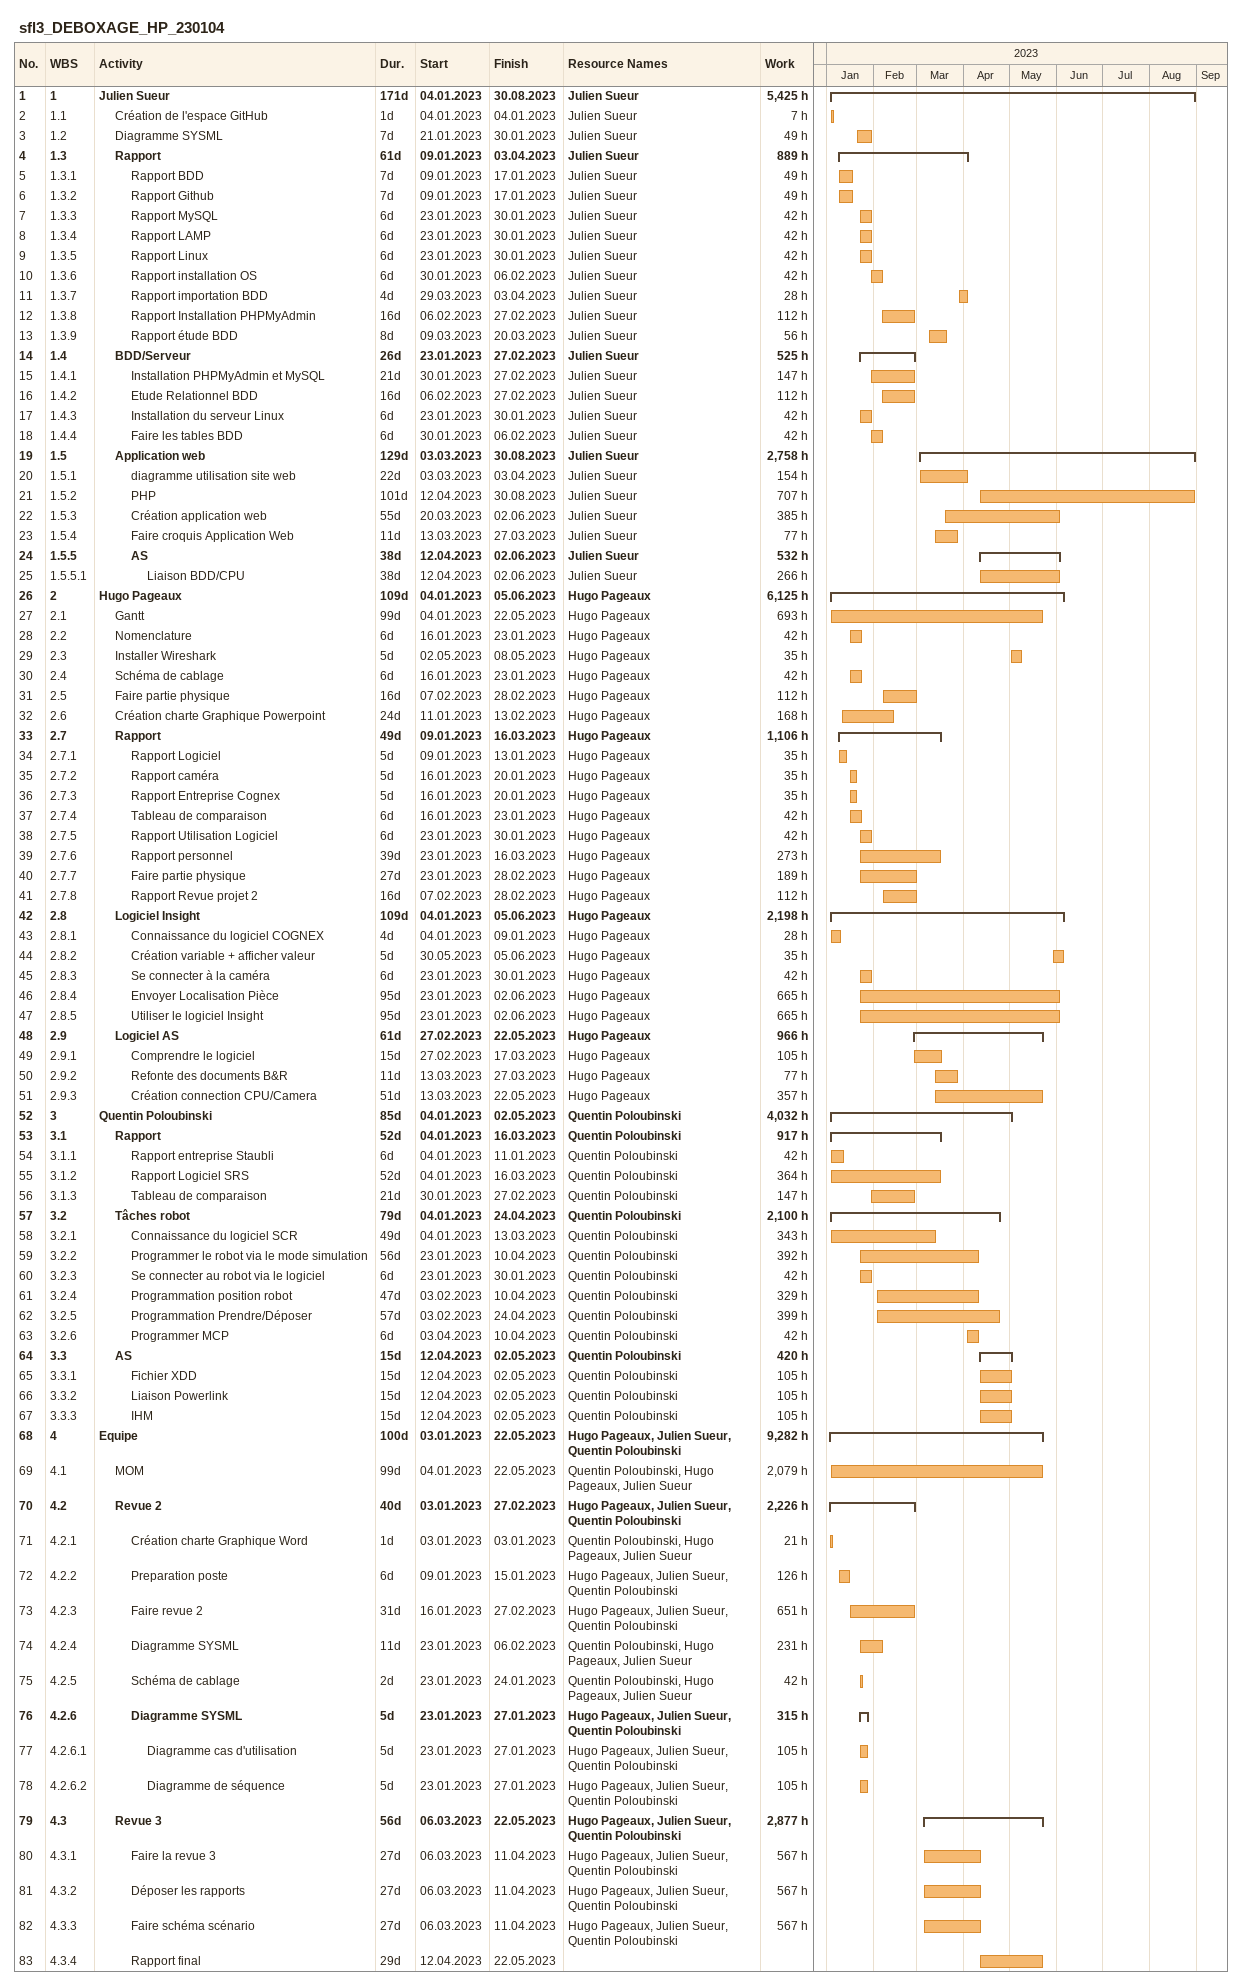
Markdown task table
sfl3_DEBOXAGE_HP_230104

| ID | WBS | Task | Duration | Start | Finish | Resources | Work (h) |
|---|---|---|---|---|---|---|---|
| 1 | 1 | **Julien Sueur** | 171d | 2023-01-04 | 2023-08-30 | Julien Sueur | 5425 |
| 2 | 1.1 | Création de l'espace GitHub | 1d | 2023-01-04 | 2023-01-04 | Julien Sueur | 7 |
| 3 | 1.2 | Diagramme SYSML | 7d | 2023-01-21 | 2023-01-30 | Julien Sueur | 49 |
| 4 | 1.3 | **Rapport** | 61d | 2023-01-09 | 2023-04-03 | Julien Sueur | 889 |
| 5 | 1.3.1 | Rapport BDD | 7d | 2023-01-09 | 2023-01-17 | Julien Sueur | 49 |
| 6 | 1.3.2 | Rapport Github | 7d | 2023-01-09 | 2023-01-17 | Julien Sueur | 49 |
| 7 | 1.3.3 | Rapport MySQL | 6d | 2023-01-23 | 2023-01-30 | Julien Sueur | 42 |
| 8 | 1.3.4 | Rapport LAMP | 6d | 2023-01-23 | 2023-01-30 | Julien Sueur | 42 |
| 9 | 1.3.5 | Rapport Linux | 6d | 2023-01-23 | 2023-01-30 | Julien Sueur | 42 |
| 10 | 1.3.6 | Rapport installation OS | 6d | 2023-01-30 | 2023-02-06 | Julien Sueur | 42 |
| 11 | 1.3.7 | Rapport importation BDD | 4d | 2023-03-29 | 2023-04-03 | Julien Sueur | 28 |
| 12 | 1.3.8 | Rapport Installation PHPMyAdmin | 16d | 2023-02-06 | 2023-02-27 | Julien Sueur | 112 |
| 13 | 1.3.9 | Rapport étude BDD | 8d | 2023-03-09 | 2023-03-20 | Julien Sueur | 56 |
| 14 | 1.4 | **BDD/Serveur** | 26d | 2023-01-23 | 2023-02-27 | Julien Sueur | 525 |
| 15 | 1.4.1 | Installation PHPMyAdmin et MySQL | 21d | 2023-01-30 | 2023-02-27 | Julien Sueur | 147 |
| 16 | 1.4.2 | Etude Relationnel BDD | 16d | 2023-02-06 | 2023-02-27 | Julien Sueur | 112 |
| 17 | 1.4.3 | Installation du serveur Linux | 6d | 2023-01-23 | 2023-01-30 | Julien Sueur | 42 |
| 18 | 1.4.4 | Faire les tables BDD | 6d | 2023-01-30 | 2023-02-06 | Julien Sueur | 42 |
| 19 | 1.5 | **Application web** | 129d | 2023-03-03 | 2023-08-30 | Julien Sueur | 2758 |
| 20 | 1.5.1 | diagramme utilisation site web | 22d | 2023-03-03 | 2023-04-03 | Julien Sueur | 154 |
| 21 | 1.5.2 | PHP | 101d | 2023-04-12 | 2023-08-30 | Julien Sueur | 707 |
| 22 | 1.5.3 | Création application web | 55d | 2023-03-20 | 2023-06-02 | Julien Sueur | 385 |
| 23 | 1.5.4 | Faire croquis Application Web | 11d | 2023-03-13 | 2023-03-27 | Julien Sueur | 77 |
| 24 | 1.5.5 | **AS** | 38d | 2023-04-12 | 2023-06-02 | Julien Sueur | 532 |
| 25 | 1.5.5.1 | Liaison BDD/CPU | 38d | 2023-04-12 | 2023-06-02 | Julien Sueur | 266 |
| 26 | 2 | **Hugo Pageaux** | 109d | 2023-01-04 | 2023-06-05 | Hugo Pageaux | 6125 |
| 27 | 2.1 | Gantt | 99d | 2023-01-04 | 2023-05-22 | Hugo Pageaux | 693 |
| 28 | 2.2 | Nomenclature | 6d | 2023-01-16 | 2023-01-23 | Hugo Pageaux | 42 |
| 29 | 2.3 | Installer Wireshark | 5d | 2023-05-02 | 2023-05-08 | Hugo Pageaux | 35 |
| 30 | 2.4 | Schéma de cablage | 6d | 2023-01-16 | 2023-01-23 | Hugo Pageaux | 42 |
| 31 | 2.5 | Faire partie physique | 16d | 2023-02-07 | 2023-02-28 | Hugo Pageaux | 112 |
| 32 | 2.6 | Création charte Graphique Powerpoint | 24d | 2023-01-11 | 2023-02-13 | Hugo Pageaux | 168 |
| 33 | 2.7 | **Rapport** | 49d | 2023-01-09 | 2023-03-16 | Hugo Pageaux | 1106 |
| 34 | 2.7.1 | Rapport Logiciel | 5d | 2023-01-09 | 2023-01-13 | Hugo Pageaux | 35 |
| 35 | 2.7.2 | Rapport caméra | 5d | 2023-01-16 | 2023-01-20 | Hugo Pageaux | 35 |
| 36 | 2.7.3 | Rapport Entreprise Cognex | 5d | 2023-01-16 | 2023-01-20 | Hugo Pageaux | 35 |
| 37 | 2.7.4 | Tableau de comparaison | 6d | 2023-01-16 | 2023-01-23 | Hugo Pageaux | 42 |
| 38 | 2.7.5 | Rapport Utilisation Logiciel | 6d | 2023-01-23 | 2023-01-30 | Hugo Pageaux | 42 |
| 39 | 2.7.6 | Rapport personnel | 39d | 2023-01-23 | 2023-03-16 | Hugo Pageaux | 273 |
| 40 | 2.7.7 | Faire partie physique | 27d | 2023-01-23 | 2023-02-28 | Hugo Pageaux | 189 |
| 41 | 2.7.8 | Rapport Revue projet 2 | 16d | 2023-02-07 | 2023-02-28 | Hugo Pageaux | 112 |
| 42 | 2.8 | **Logiciel Insight** | 109d | 2023-01-04 | 2023-06-05 | Hugo Pageaux | 2198 |
| 43 | 2.8.1 | Connaissance du logiciel COGNEX | 4d | 2023-01-04 | 2023-01-09 | Hugo Pageaux | 28 |
| 44 | 2.8.2 | Création variable + afficher valeur | 5d | 2023-05-30 | 2023-06-05 | Hugo Pageaux | 35 |
| 45 | 2.8.3 | Se connecter à la caméra | 6d | 2023-01-23 | 2023-01-30 | Hugo Pageaux | 42 |
| 46 | 2.8.4 | Envoyer Localisation Pièce | 95d | 2023-01-23 | 2023-06-02 | Hugo Pageaux | 665 |
| 47 | 2.8.5 | Utiliser le logiciel Insight | 95d | 2023-01-23 | 2023-06-02 | Hugo Pageaux | 665 |
| 48 | 2.9 | **Logiciel AS** | 61d | 2023-02-27 | 2023-05-22 | Hugo Pageaux | 966 |
| 49 | 2.9.1 | Comprendre le logiciel | 15d | 2023-02-27 | 2023-03-17 | Hugo Pageaux | 105 |
| 50 | 2.9.2 | Refonte des documents B&R | 11d | 2023-03-13 | 2023-03-27 | Hugo Pageaux | 77 |
| 51 | 2.9.3 | Création connection CPU/Camera | 51d | 2023-03-13 | 2023-05-22 | Hugo Pageaux | 357 |
| 52 | 3 | **Quentin Poloubinski** | 85d | 2023-01-04 | 2023-05-02 | Quentin Poloubinski | 4032 |
| 53 | 3.1 | **Rapport** | 52d | 2023-01-04 | 2023-03-16 | Quentin Poloubinski | 917 |
| 54 | 3.1.1 | Rapport entreprise Staubli | 6d | 2023-01-04 | 2023-01-11 | Quentin Poloubinski | 42 |
| 55 | 3.1.2 | Rapport Logiciel SRS | 52d | 2023-01-04 | 2023-03-16 | Quentin Poloubinski | 364 |
| 56 | 3.1.3 | Tableau de comparaison | 21d | 2023-01-30 | 2023-02-27 | Quentin Poloubinski | 147 |
| 57 | 3.2 | **Tâches robot** | 79d | 2023-01-04 | 2023-04-24 | Quentin Poloubinski | 2100 |
| 58 | 3.2.1 | Connaissance du logiciel SCR | 49d | 2023-01-04 | 2023-03-13 | Quentin Poloubinski | 343 |
| 59 | 3.2.2 | Programmer le robot via le mode simulation | 56d | 2023-01-23 | 2023-04-10 | Quentin Poloubinski | 392 |
| 60 | 3.2.3 | Se connecter au robot via le logiciel | 6d | 2023-01-23 | 2023-01-30 | Quentin Poloubinski | 42 |
| 61 | 3.2.4 | Programmation position robot | 47d | 2023-02-03 | 2023-04-10 | Quentin Poloubinski | 329 |
| 62 | 3.2.5 | Programmation Prendre/Déposer | 57d | 2023-02-03 | 2023-04-24 | Quentin Poloubinski | 399 |
| 63 | 3.2.6 | Programmer MCP | 6d | 2023-04-03 | 2023-04-10 | Quentin Poloubinski | 42 |
| 64 | 3.3 | **AS** | 15d | 2023-04-12 | 2023-05-02 | Quentin Poloubinski | 420 |
| 65 | 3.3.1 | Fichier XDD | 15d | 2023-04-12 | 2023-05-02 | Quentin Poloubinski | 105 |
| 66 | 3.3.2 | Liaison Powerlink | 15d | 2023-04-12 | 2023-05-02 | Quentin Poloubinski | 105 |
| 67 | 3.3.3 | IHM | 15d | 2023-04-12 | 2023-05-02 | Quentin Poloubinski | 105 |
| 68 | 4 | **Equipe** | 100d | 2023-01-03 | 2023-05-22 | Hugo Pageaux, Julien Sueur, Quentin Poloubinski | 9282 |
| 69 | 4.1 | MOM | 99d | 2023-01-04 | 2023-05-22 | Quentin Poloubinski, Hugo Pageaux, Julien Sueur | 2079 |
| 70 | 4.2 | **Revue 2** | 40d | 2023-01-03 | 2023-02-27 | Hugo Pageaux, Julien Sueur, Quentin Poloubinski | 2226 |
| 71 | 4.2.1 | Création charte Graphique Word | 1d | 2023-01-03 | 2023-01-03 | Quentin Poloubinski, Hugo Pageaux, Julien Sueur | 21 |
| 72 | 4.2.2 | Preparation poste | 6d | 2023-01-09 | 2023-01-15 | Hugo Pageaux, Julien Sueur, Quentin Poloubinski | 126 |
| 73 | 4.2.3 | Faire revue 2 | 31d | 2023-01-16 | 2023-02-27 | Hugo Pageaux, Julien Sueur, Quentin Poloubinski | 651 |
| 74 | 4.2.4 | Diagramme SYSML | 11d | 2023-01-23 | 2023-02-06 | Quentin Poloubinski, Hugo Pageaux, Julien Sueur | 231 |
| 75 | 4.2.5 | Schéma de cablage | 2d | 2023-01-23 | 2023-01-24 | Quentin Poloubinski, Hugo Pageaux, Julien Sueur | 42 |
| 76 | 4.2.6 | **Diagramme SYSML** | 5d | 2023-01-23 | 2023-01-27 | Hugo Pageaux, Julien Sueur, Quentin Poloubinski | 315 |
| 77 | 4.2.6.1 | Diagramme cas d'utilisation | 5d | 2023-01-23 | 2023-01-27 | Hugo Pageaux, Julien Sueur, Quentin Poloubinski | 105 |
| 78 | 4.2.6.2 | Diagramme de séquence | 5d | 2023-01-23 | 2023-01-27 | Hugo Pageaux, Julien Sueur, Quentin Poloubinski | 105 |
| 79 | 4.3 | **Revue 3** | 56d | 2023-03-06 | 2023-05-22 | Hugo Pageaux, Julien Sueur, Quentin Poloubinski | 2877 |
| 80 | 4.3.1 | Faire la revue 3 | 27d | 2023-03-06 | 2023-04-11 | Hugo Pageaux, Julien Sueur, Quentin Poloubinski | 567 |
| 81 | 4.3.2 | Déposer les rapports | 27d | 2023-03-06 | 2023-04-11 | Hugo Pageaux, Julien Sueur, Quentin Poloubinski | 567 |
| 82 | 4.3.3 | Faire schéma scénario | 27d | 2023-03-06 | 2023-04-11 | Hugo Pageaux, Julien Sueur, Quentin Poloubinski | 567 |
| 83 | 4.3.4 | Rapport final | 29d | 2023-04-12 | 2023-05-22 |  |  |
